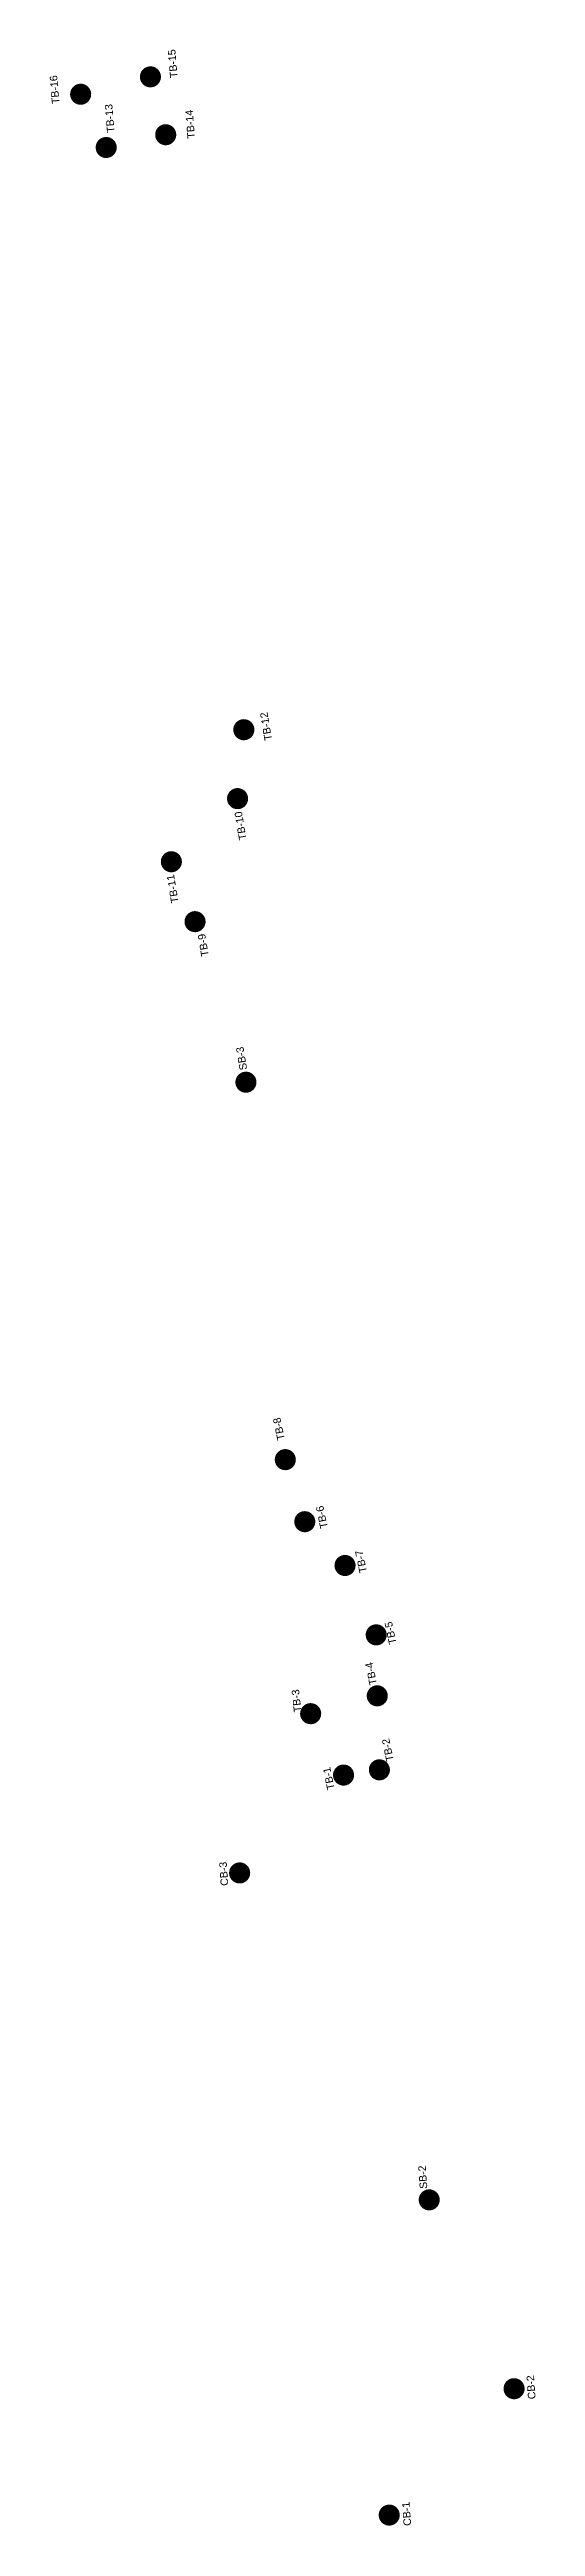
# Model space of a CAD drawing. Header units: millimetres. Extents: x 219800 to 220983, y 445090 to 449885.
# Drawn here: x 219816 to 220048, y 445090 to 446272 of the extents above; entities that cross this region are included whole.
import ezdxf

# ---------------------------------------------------------------- set-up
doc = ezdxf.new("R2010")
doc.units = ezdxf.units.MM
for name, color, linetype in [('!NCB', 210, 'Continuous'), ('!NSB', 3, 'Continuous'), ('!NTB', 1, 'Continuous'), ('보링점', 2, 'Continuous')]:
    doc.layers.add(name, color=color, linetype=linetype)
doc.styles.get("Standard").update_dxf_attribs({"font": 'arial.ttf'})

# ---------------------------------------------------------------- blocks, each defined once
blk = doc.blocks.new('NSB')
at = {"layer": '!NSB'}
blk.add_hatch(color=255, dxfattribs=at).paths.add_polyline_path([(-6, 0, 1), (6, 0, 1)])
h = blk.add_hatch(color=256, dxfattribs=at)
h.paths.add_polyline_path([(0, 4.9, 0.414214), (-4.9, 0), (0, 0)])
h.paths.add_polyline_path([(4.9, 0), (0, 0), (0, -4.9, 0.414214)])
at = {"layer": '!NSB', "const_width": 0.5, "flags": 128}
blk.add_lwpolyline([(-5, 0, -1), (5, 0, -1)], format="xyb", close=True, dxfattribs=at)
at = {"layer": '!NSB'}
for points in [[(-5, 0), (5, 0)], [(0, 5), (0, -5)]]:
    blk.add_lwpolyline(points, dxfattribs=at)
blk = doc.blocks.new('NTB')
at = {"layer": '!NTB'}
blk.add_hatch(color=255, dxfattribs=at).paths.add_polyline_path([(-6, 0, 1), (6, 0, 1)])
h = blk.add_hatch(color=256, dxfattribs=at)
h.paths.add_polyline_path([(0, 4.9, 0.414214), (-4.9, 0), (0, 0)])
h.paths.add_polyline_path([(4.9, 0), (0, 0), (0, -4.9, 0.414214)])
at = {"layer": '!NTB', "const_width": 0.5, "flags": 128}
blk.add_lwpolyline([(-5, 0, -1), (5, 0, -1)], format="xyb", close=True, dxfattribs=at)
at = {"layer": '!NTB'}
for points in [[(-5, 0), (5, 0)], [(0, 5), (0, -5)]]:
    blk.add_lwpolyline(points, dxfattribs=at)
blk = doc.blocks.new('NCB')
at = {"layer": '!NCB'}
blk.add_hatch(color=255, dxfattribs=at).paths.add_polyline_path([(-6, 0, 1), (6, 0, 1)])
h = blk.add_hatch(color=256, dxfattribs=at)
h.paths.add_polyline_path([(0, 4.9, 0.414214), (-4.9, 0), (0, 0)])
h.paths.add_polyline_path([(4.9, 0), (0, 0), (0, -4.9, 0.414214)])
at = {"layer": '!NCB', "const_width": 0.5, "flags": 128}
blk.add_lwpolyline([(-5, 0, -1), (5, 0, -1)], format="xyb", close=True, dxfattribs=at)
at = {"layer": '!NCB'}
for points in [[(-5, 0), (5, 0)], [(0, 5), (0, -5)]]:
    blk.add_lwpolyline(points, dxfattribs=at)

msp = doc.modelspace()

# ---------------------------------------------------------------- linework, layer by layer
at = {"layer": '!NSB', "color": 5, "ltscale": 50}
msp.add_line((219841.3, 446222.9), (219840.1, 446222.8), dxfattribs=at)

# ---------------------------------------------------------------- block references
at = {"layer": '!NCB', "color": 1, "xscale": 0.84, "yscale": 0.84, "zscale": 0.84, "rotation": 94.09000000044573}
for p in [(219907.2, 445402.3), (220038.2, 445156.2), (219978.6, 445095.9)]:
    msp.add_blockref('NCB', p, dxfattribs=at)
at = {"layer": '!NSB', "color": 1, "xscale": 0.84, "yscale": 0.84, "zscale": 0.84, "rotation": 94.09000000044573}
for p in [(219910.2, 445779.6), (219997.7, 445246.3)]:
    msp.add_blockref('NSB', p, dxfattribs=at)
at = {"layer": '!NTB', "color": 1, "xscale": 0.84, "yscale": 0.84, "zscale": 0.84, "rotation": 94.09000000044573}
for p in [(219864.6, 446259.3), (219831.3, 446251), (219871.9, 446231.7), (219843.5, 446225.6), (219909.2, 445947.8), (219906.2, 445914.9), (219874.6, 445884.8), (219885.9, 445856.2), (219929, 445599.5), (219938.3, 445569.9), (219957.5, 445549), (219972.4, 445515.9), (219972.9, 445486.8), (219941.1, 445478.3), (219973.9, 445451.5), (219956.8, 445449)]:
    msp.add_blockref('NTB', p, dxfattribs=at)

# ---------------------------------------------------------------- texts
at = {"layer": '보링점'}
for s, rotation, p in [('TB-15', 94.7457, (219877.6, 446258.9)), ('TB-16', 94.7457, (219821.2, 446246.5)), ('TB-13', 94.7457, (219847.5, 446232.8)), ('TB-14', 94.7457, (219885.9, 446230)), ('TB-12', 99.5015, (219922.7, 445942.9)), ('TB-10', 99.5015, (219910.5, 445895.5)), ('TB-11', 99.5015, (219878.1, 445865.4)), ('TB-9', 99.5015, (219892.5, 445839.9)), ('SB-3', 99.5015, (219910.8, 445785.7)), ('TB-8', 101.8063, (219928.8, 445609.2)), ('TB-6', 101.8063, (219949.3, 445567.1)), ('TB-7', 101.8063, (219968, 445545.9)), ('TB-5', 101.8063, (219982.1, 445511.8)), ('TB-4', 101.8063, (219972.8, 445492.4)), ('TB-3', 96.2146, (219936.7, 445479.2)), ('TB-2', 101.8063, (219980.8, 445456)), ('TB-1', 101.8063, (219952.6, 445442.4)), ('CB-3', 94.1146, (219901.8, 445396.3)), ('SB-2', 94.1146, (219996.8, 445251.7)), ('CB-2', 94.1146, (220048.5, 445151.3)), ('CB-1', 94.1146, (219989.1, 445090.9))]:
    msp.add_text(s, height=3.6, rotation=rotation, dxfattribs=at).set_placement(p)

doc.saveas('drawing.dxf')
